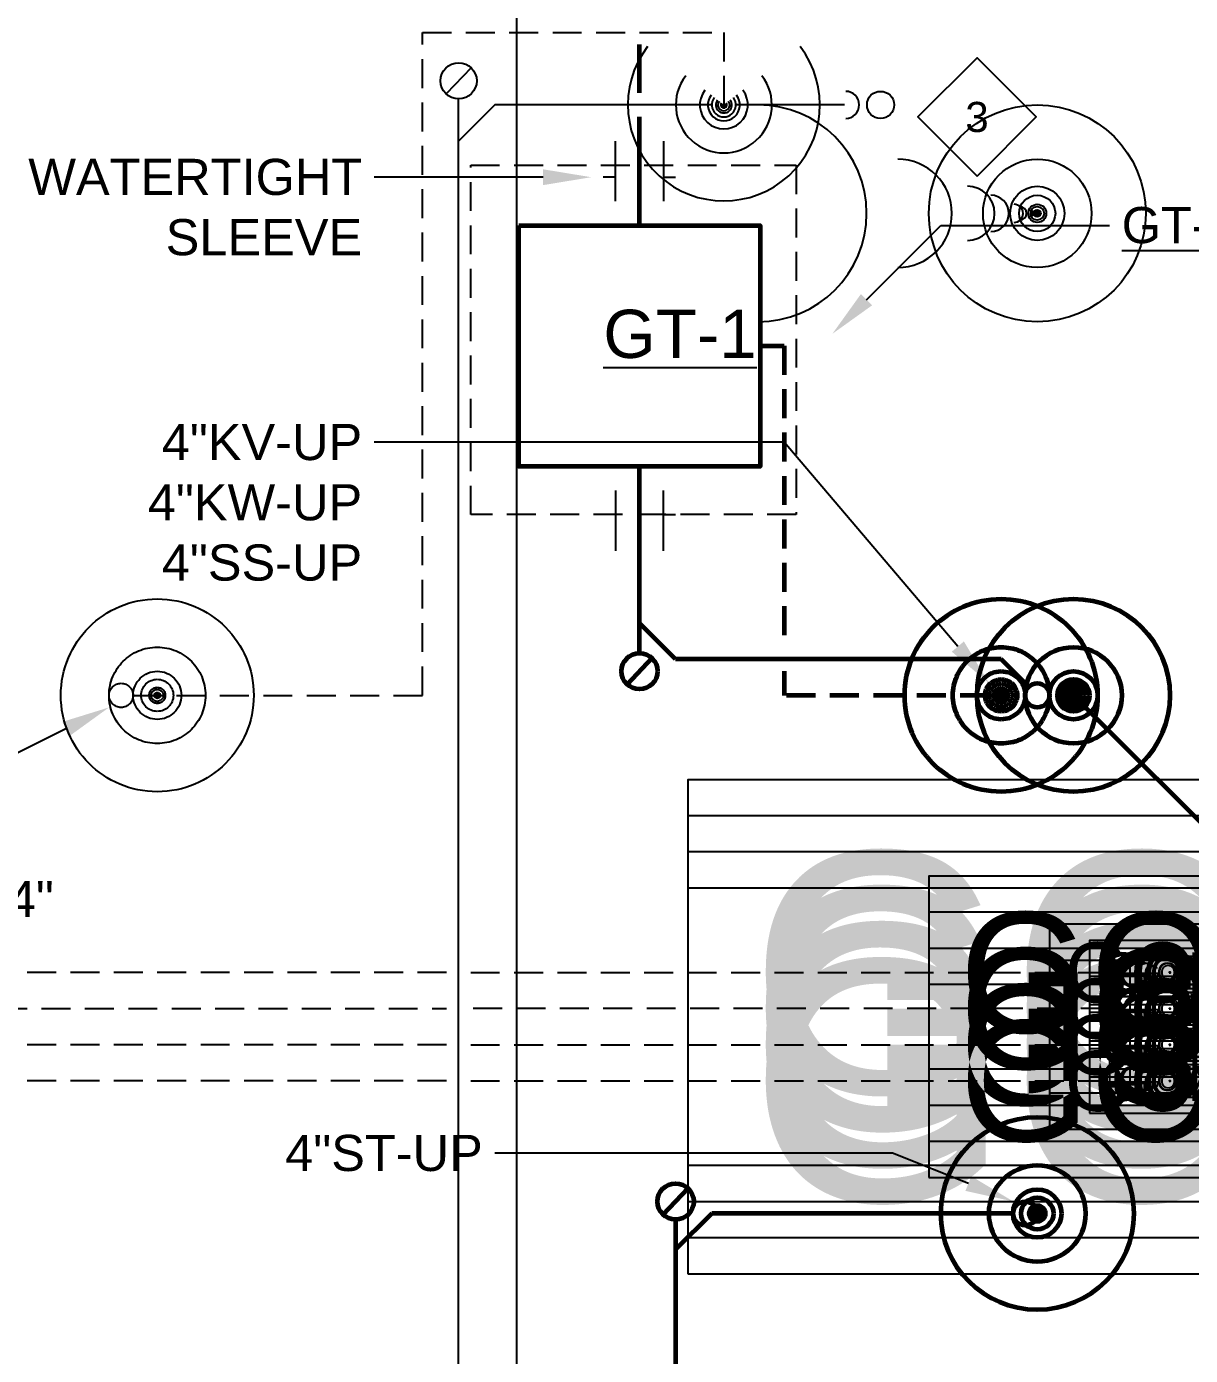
# Model space of a CAD drawing. Extents: x -29500 to 23517, y -2581 to 1886.
# Drawn here: x -1041.5 to -751.9, y 454.8 to 785.7 of the extents above; entities that cross this region are included whole.
import ezdxf
from ezdxf import colors
from ezdxf.entities.mleader import LeaderData, LeaderLine
from ezdxf.enums import TextEntityAlignment as Align
from ezdxf.math import Vec2, Vec3

# ---------------------------------------------------------------- set-up
doc = ezdxf.new("R2010")
doc.units = 0
doc.header["$LTSCALE"] = 36
doc.header["$MEASUREMENT"] = 0
doc.linetypes.add('VENT', pattern=[0.30000000000000004, 0.2, -0.1])
for name, color, linetype in [('G-ANNO-TEXT', 70, 'Continuous'), ('G-ANNO-TEXT @ 96', 70, 'Continuous'), ('P-GD-N', 3, 'Continuous'), ('P-GD-N @ 1 (1)', 3, 'Continuous'), ('P-GD-N @ 1 (2)', 3, 'Continuous'), ('P-GD-N @ 12', 3, 'Continuous'), ('P-GD-N @ 128', 3, 'Continuous'), ('P-GD-N @ 16', 3, 'Continuous'), ('P-GD-N @ 192', 3, 'Continuous'), ('P-GD-N @ 2', 3, 'Continuous'), ('P-GD-N @ 24', 3, 'Continuous'), ('P-GD-N @ 384', 3, 'Continuous'), ('P-GD-N @ 4', 3, 'Continuous'), ('P-GD-N @ 48', 3, 'Continuous'), ('P-GD-N @ 64', 3, 'Continuous'), ('P-GD-N @ 768', 3, 'Continuous'), ('P-GD-N @ 8', 3, 'Continuous'), ('P-GD-N @ 96', 3, 'Continuous'), ('P-GOIV-N', 3, 'VENT'), ('P-GOIV-N @ 1 (1)', 3, 'VENT'), ('P-GOIV-N @ 1 (2)', 3, 'VENT'), ('P-GOIV-N @ 128', 3, 'VENT'), ('P-GOIV-N @ 192', 3, 'VENT'), ('P-GOIV-N @ 384', 3, 'VENT'), ('P-GOIV-N @ 48', 3, 'VENT'), ('P-GOIV-N @ 64', 3, 'VENT'), ('P-GOIV-N @ 768', 3, 'VENT'), ('P-GOIV-N @ 96', 3, 'VENT'), ('P-GV-N', 3, 'VENT'), ('P-GV-N @ 1 (1)', 3, 'VENT'), ('P-GV-N @ 1 (2)', 3, 'VENT'), ('P-GV-N @ 12', 3, 'VENT'), ('P-GV-N @ 128', 3, 'VENT'), ('P-GV-N @ 16', 3, 'VENT'), ('P-GV-N @ 192', 3, 'VENT'), ('P-GV-N @ 2', 3, 'VENT'), ('P-GV-N @ 24', 3, 'VENT'), ('P-GV-N @ 384', 3, 'VENT'), ('P-GV-N @ 4', 3, 'VENT'), ('P-GV-N @ 48', 3, 'VENT'), ('P-GV-N @ 64', 3, 'VENT'), ('P-GV-N @ 768', 3, 'VENT'), ('P-GV-N @ 8', 3, 'VENT'), ('P-GV-N @ 96', 3, 'VENT')]:
    doc.layers.add(name, color=color, linetype=linetype)
for name, color, linetype, lineweight in [('P-KW-N', 1, 'Continuous', 60), ('P-KW-N @ 1 (1)', 1, 'Continuous', 60), ('P-KW-N @ 1 (2)', 1, 'Continuous', 60), ('P-KW-N @ 12', 1, 'Continuous', 60), ('P-KW-N @ 128', 1, 'Continuous', 60), ('P-KW-N @ 16', 1, 'Continuous', 60), ('P-KW-N @ 192', 1, 'Continuous', 60), ('P-KW-N @ 2', 1, 'Continuous', 60), ('P-KW-N @ 24', 1, 'Continuous', 60), ('P-KW-N @ 384', 1, 'Continuous', 60), ('P-KW-N @ 4', 1, 'Continuous', 60), ('P-KW-N @ 48', 1, 'Continuous', 60), ('P-KW-N @ 64', 1, 'Continuous', 60), ('P-KW-N @ 768', 1, 'Continuous', 60), ('P-KW-N @ 8', 1, 'Continuous', 60), ('P-KW-N @ 96', 1, 'Continuous', 60), ('P-SAN-N', 6, 'Continuous', 60), ('P-SAN-N @ 1 (1)', 6, 'Continuous', 60), ('P-SAN-N @ 1 (2)', 6, 'Continuous', 60), ('P-SAN-N @ 12', 6, 'Continuous', 60), ('P-SAN-N @ 128', 6, 'Continuous', 60), ('P-SAN-N @ 16', 6, 'Continuous', 60), ('P-SAN-N @ 192', 6, 'Continuous', 60), ('P-SAN-N @ 2', 6, 'Continuous', 60), ('P-SAN-N @ 24', 6, 'Continuous', 60), ('P-SAN-N @ 384', 6, 'Continuous', 60), ('P-SAN-N @ 4', 6, 'Continuous', 60), ('P-SAN-N @ 48', 6, 'Continuous', 60), ('P-SAN-N @ 64', 6, 'Continuous', 60), ('P-SAN-N @ 768', 6, 'Continuous', 60), ('P-SAN-N @ 8', 6, 'Continuous', 60), ('P-SAN-N @ 96', 6, 'Continuous', 60), ('P-SANV-N', 5, 'VENT', 60), ('P-SANV-N @ 1 (1)', 5, 'VENT', 60), ('P-SANV-N @ 1 (2)', 5, 'VENT', 60), ('P-SANV-N @ 12', 5, 'VENT', 60), ('P-SANV-N @ 128', 5, 'VENT', 60), ('P-SANV-N @ 16', 5, 'VENT', 60), ('P-SANV-N @ 192', 5, 'VENT', 60), ('P-SANV-N @ 2', 5, 'VENT', 60), ('P-SANV-N @ 24', 5, 'VENT', 60), ('P-SANV-N @ 384', 5, 'VENT', 60), ('P-SANV-N @ 4', 5, 'VENT', 60), ('P-SANV-N @ 48', 5, 'VENT', 60), ('P-SANV-N @ 64', 5, 'VENT', 60), ('P-SANV-N @ 768', 5, 'VENT', 60), ('P-SANV-N @ 8', 5, 'VENT', 60), ('P-SANV-N @ 96', 5, 'VENT', 60), ('P-STRM-N', 2, 'Continuous', 60), ('P-STRM-N @ 1 (1)', 2, 'Continuous', 60), ('P-STRM-N @ 1 (2)', 2, 'Continuous', 60), ('P-STRM-N @ 12', 2, 'Continuous', 60), ('P-STRM-N @ 128', 2, 'Continuous', 60), ('P-STRM-N @ 16', 2, 'Continuous', 60), ('P-STRM-N @ 192', 2, 'Continuous', 60), ('P-STRM-N @ 2', 2, 'Continuous', 60), ('P-STRM-N @ 24', 2, 'Continuous', 60), ('P-STRM-N @ 384', 2, 'Continuous', 60), ('P-STRM-N @ 4', 2, 'Continuous', 60), ('P-STRM-N @ 48', 2, 'Continuous', 60), ('P-STRM-N @ 64', 2, 'Continuous', 60), ('P-STRM-N @ 768', 2, 'Continuous', 60), ('P-STRM-N @ 8', 2, 'Continuous', 60), ('P-STRM-N @ 96', 2, 'Continuous', 60)]:
    doc.layers.add(name, color=color, linetype=linetype, lineweight=lineweight)
doc.styles.add('Arial', font='arial.ttf')

# ---------------------------------------------------------------- blocks, each defined once
blk = doc.blocks.new('*U6')
blk.add_circle((0, 0), 0.03125)
blk = doc.blocks.new('*U1230')
at = {"layer": 'P-KW-N @ 1 (1)'}
blk.add_blockref('*U6', (-781.0000000149366, 619.1543754276408), dxfattribs=at)
at = {"layer": 'P-KW-N @ 1 (2)'}
blk.add_blockref('*U6', (-781.0000000149366, 619.1543754276408), dxfattribs=at)
at = {"layer": 'P-KW-N @ 12', "xscale": 12, "yscale": 12, "zscale": 12}
blk.add_blockref('*U6', (-781.0000000149366, 619.1543754276408), dxfattribs=at)
at = {"layer": 'P-KW-N @ 128', "xscale": 128, "yscale": 128, "zscale": 128}
blk.add_blockref('*U6', (-781.0000000149366, 619.1543754276408), dxfattribs=at)
at = {"layer": 'P-KW-N @ 16', "xscale": 16, "yscale": 16, "zscale": 16}
blk.add_blockref('*U6', (-781.0000000149366, 619.1543754276408), dxfattribs=at)
at = {"layer": 'P-KW-N @ 192', "xscale": 192, "yscale": 192, "zscale": 192}
blk.add_blockref('*U6', (-781.0000000149366, 619.1543754276408), dxfattribs=at)
at = {"layer": 'P-KW-N @ 2', "xscale": 2, "yscale": 2, "zscale": 2}
blk.add_blockref('*U6', (-781.0000000149366, 619.1543754276408), dxfattribs=at)
at = {"layer": 'P-KW-N @ 24', "xscale": 24, "yscale": 24, "zscale": 24}
blk.add_blockref('*U6', (-781.0000000149366, 619.1543754276408), dxfattribs=at)
at = {"layer": 'P-KW-N @ 384', "xscale": 384, "yscale": 384, "zscale": 384}
blk.add_blockref('*U6', (-781.0000000149366, 619.1543754276408), dxfattribs=at)
at = {"layer": 'P-KW-N @ 4', "xscale": 4, "yscale": 4, "zscale": 4}
blk.add_blockref('*U6', (-781.0000000149366, 619.1543754276408), dxfattribs=at)
at = {"layer": 'P-KW-N @ 48', "xscale": 48, "yscale": 48, "zscale": 48}
blk.add_blockref('*U6', (-781.0000000149366, 619.1543754276408), dxfattribs=at)
at = {"layer": 'P-KW-N @ 64', "xscale": 64, "yscale": 64, "zscale": 64}
blk.add_blockref('*U6', (-781.0000000149366, 619.1543754276408), dxfattribs=at)
at = {"layer": 'P-KW-N @ 768', "xscale": 768, "yscale": 768, "zscale": 768}
blk.add_blockref('*U6', (-781.0000000149366, 619.1543754276408), dxfattribs=at)
at = {"layer": 'P-KW-N @ 8', "xscale": 8, "yscale": 8, "zscale": 8}
blk.add_blockref('*U6', (-781.0000000149366, 619.1543754276408), dxfattribs=at)
at = {"layer": 'P-KW-N @ 96', "xscale": 96, "yscale": 96, "zscale": 96}
blk.add_blockref('*U6', (-790.0000000149366, 619.1543754276408), dxfattribs=at)
blk = doc.blocks.new('*U1231')
at = {"layer": 'P-SAN-N @ 1 (1)'}
blk.add_blockref('*U6', (-781.0000000149366, 619.1543754276408), dxfattribs=at)
at = {"layer": 'P-SAN-N @ 1 (2)'}
blk.add_blockref('*U6', (-781.0000000149366, 619.1543754276408), dxfattribs=at)
at = {"layer": 'P-SAN-N @ 12', "xscale": 12, "yscale": 12, "zscale": 12}
blk.add_blockref('*U6', (-781.0000000149366, 619.1543754276408), dxfattribs=at)
at = {"layer": 'P-SAN-N @ 128', "xscale": 128, "yscale": 128, "zscale": 128}
blk.add_blockref('*U6', (-781.0000000149366, 619.1543754276408), dxfattribs=at)
at = {"layer": 'P-SAN-N @ 16', "xscale": 16, "yscale": 16, "zscale": 16}
blk.add_blockref('*U6', (-781.0000000149366, 619.1543754276408), dxfattribs=at)
at = {"layer": 'P-SAN-N @ 192', "xscale": 192, "yscale": 192, "zscale": 192}
blk.add_blockref('*U6', (-781.0000000149366, 619.1543754276408), dxfattribs=at)
at = {"layer": 'P-SAN-N @ 2', "xscale": 2, "yscale": 2, "zscale": 2}
blk.add_blockref('*U6', (-781.0000000149366, 619.1543754276408), dxfattribs=at)
at = {"layer": 'P-SAN-N @ 24', "xscale": 24, "yscale": 24, "zscale": 24}
blk.add_blockref('*U6', (-781.0000000149366, 619.1543754276408), dxfattribs=at)
at = {"layer": 'P-SAN-N @ 384', "xscale": 384, "yscale": 384, "zscale": 384}
blk.add_blockref('*U6', (-781.0000000149366, 619.1543754276408), dxfattribs=at)
at = {"layer": 'P-SAN-N @ 4', "xscale": 4, "yscale": 4, "zscale": 4}
blk.add_blockref('*U6', (-781.0000000149366, 619.1543754276408), dxfattribs=at)
at = {"layer": 'P-SAN-N @ 48', "xscale": 48, "yscale": 48, "zscale": 48}
blk.add_blockref('*U6', (-781.0000000149366, 619.1543754276408), dxfattribs=at)
at = {"layer": 'P-SAN-N @ 64', "xscale": 64, "yscale": 64, "zscale": 64}
blk.add_blockref('*U6', (-781.0000000149366, 619.1543754276408), dxfattribs=at)
at = {"layer": 'P-SAN-N @ 768', "xscale": 768, "yscale": 768, "zscale": 768}
blk.add_blockref('*U6', (-781.0000000149366, 619.1543754276408), dxfattribs=at)
at = {"layer": 'P-SAN-N @ 8', "xscale": 8, "yscale": 8, "zscale": 8}
blk.add_blockref('*U6', (-781.0000000149366, 619.1543754276408), dxfattribs=at)
at = {"layer": 'P-SAN-N @ 96', "xscale": 96, "yscale": 96, "zscale": 96}
blk.add_blockref('*U6', (-781.0000000149366, 619.1543754276408), dxfattribs=at)
blk = doc.blocks.new('*U1245')
at = {"layer": 'P-SANV-N @ 1 (1)'}
blk.add_blockref('*U6', (-799.0000000149366, 619.1543754276408), dxfattribs=at)
at = {"layer": 'P-SANV-N @ 1 (2)'}
blk.add_blockref('*U6', (-799.0000000149366, 619.1543754276408), dxfattribs=at)
at = {"layer": 'P-SANV-N @ 12', "xscale": 12, "yscale": 12, "zscale": 12}
blk.add_blockref('*U6', (-799.0000000149366, 619.1543754276408), dxfattribs=at)
at = {"layer": 'P-SANV-N @ 128', "xscale": 128, "yscale": 128, "zscale": 128}
blk.add_blockref('*U6', (-799.0000000149366, 619.1543754276408), dxfattribs=at)
at = {"layer": 'P-SANV-N @ 16', "xscale": 16, "yscale": 16, "zscale": 16}
blk.add_blockref('*U6', (-799.0000000149366, 619.1543754276408), dxfattribs=at)
at = {"layer": 'P-SANV-N @ 192', "xscale": 192, "yscale": 192, "zscale": 192}
blk.add_blockref('*U6', (-799.0000000149366, 619.1543754276408), dxfattribs=at)
at = {"layer": 'P-SANV-N @ 2', "xscale": 2, "yscale": 2, "zscale": 2}
blk.add_blockref('*U6', (-799.0000000149366, 619.1543754276408), dxfattribs=at)
at = {"layer": 'P-SANV-N @ 24', "xscale": 24, "yscale": 24, "zscale": 24}
blk.add_blockref('*U6', (-799.0000000149366, 619.1543754276408), dxfattribs=at)
at = {"layer": 'P-SANV-N @ 384', "xscale": 384, "yscale": 384, "zscale": 384}
blk.add_blockref('*U6', (-799.0000000149366, 619.1543754276408), dxfattribs=at)
at = {"layer": 'P-SANV-N @ 4', "xscale": 4, "yscale": 4, "zscale": 4}
blk.add_blockref('*U6', (-799.0000000149366, 619.1543754276408), dxfattribs=at)
at = {"layer": 'P-SANV-N @ 48', "xscale": 48, "yscale": 48, "zscale": 48}
blk.add_blockref('*U6', (-799.0000000149366, 619.1543754276408), dxfattribs=at)
at = {"layer": 'P-SANV-N @ 64', "xscale": 64, "yscale": 64, "zscale": 64}
blk.add_blockref('*U6', (-799.0000000149366, 619.1543754276408), dxfattribs=at)
at = {"layer": 'P-SANV-N @ 768', "xscale": 768, "yscale": 768, "zscale": 768}
blk.add_blockref('*U6', (-799.0000000149366, 619.1543754276408), dxfattribs=at)
at = {"layer": 'P-SANV-N @ 8', "xscale": 8, "yscale": 8, "zscale": 8}
blk.add_blockref('*U6', (-799.0000000149366, 619.1543754276408), dxfattribs=at)
at = {"layer": 'P-SANV-N @ 96', "xscale": 96, "yscale": 96, "zscale": 96}
blk.add_blockref('*U6', (-799.0000000149366, 619.1543754276408), dxfattribs=at)
blk = doc.blocks.new('*U50')
at = {"layer": 'DEFPOINTS'}
blk.add_lwpolyline([(-0.15625, -0.06249999999999999), (0.15625, -0.0625), (0.15625, 0.0625), (-0.15625, 0.0625)], close=True, dxfattribs=at)
at = {"style": 'Arial'}
blk.add_text('GOIV', height=0.078125, dxfattribs=at).set_placement((-5.158995150240886e-17, 0), align=Align.MIDDLE)
blk = doc.blocks.new('*U1272')
at = {"layer": 'P-GOIV-N @ 1 (1)', "linetype": 'ByBlock', "lineweight": -2}
blk.add_blockref('*U50', (-757.0000000149366, 523.1543754276408), dxfattribs=at)
at = {"layer": 'P-GOIV-N @ 1 (2)', "linetype": 'ByBlock', "lineweight": -2}
blk.add_blockref('*U50', (-757.0000000149366, 523.1543754276408), dxfattribs=at)
at = {"layer": 'P-GOIV-N @ 128', "linetype": 'ByBlock', "lineweight": -2, "xscale": 128, "yscale": 128, "zscale": 128}
blk.add_blockref('*U50', (-757.0000000149366, 523.1543754276408), dxfattribs=at)
at = {"layer": 'P-GOIV-N @ 192', "linetype": 'ByBlock', "lineweight": -2, "xscale": 192, "yscale": 192, "zscale": 192}
blk.add_blockref('*U50', (-757.0000000149366, 523.1543754276408), dxfattribs=at)
at = {"layer": 'P-GOIV-N @ 384', "linetype": 'ByBlock', "lineweight": -2, "xscale": 384, "yscale": 384, "zscale": 384}
blk.add_blockref('*U50', (-757.0000000149366, 523.1543754276408), dxfattribs=at)
at = {"layer": 'P-GOIV-N @ 48', "linetype": 'ByBlock', "lineweight": -2, "xscale": 48, "yscale": 48, "zscale": 48}
blk.add_blockref('*U50', (-757.0000000149366, 523.1543754276408), dxfattribs=at)
at = {"layer": 'P-GOIV-N @ 64', "linetype": 'ByBlock', "lineweight": -2, "xscale": 64, "yscale": 64, "zscale": 64}
blk.add_blockref('*U50', (-757.0000000149366, 523.1543754276408), dxfattribs=at)
at = {"layer": 'P-GOIV-N @ 768', "linetype": 'ByBlock', "lineweight": -2, "xscale": 768, "yscale": 768, "zscale": 768}
blk.add_blockref('*U50', (-757.0000000149366, 523.1543754276408), dxfattribs=at)
at = {"layer": 'P-GOIV-N @ 96', "linetype": 'ByBlock', "lineweight": -2, "xscale": 96, "yscale": 96, "zscale": 96}
blk.add_blockref('*U50', (-757.0000000149366, 523.1543754276408), dxfattribs=at)
blk = doc.blocks.new('*U1273')
at = {"layer": 'P-GOIV-N @ 1 (1)', "linetype": 'ByBlock', "lineweight": -2}
blk.add_blockref('*U50', (-757.0000000149366, 532.1543754276408), dxfattribs=at)
at = {"layer": 'P-GOIV-N @ 1 (2)', "linetype": 'ByBlock', "lineweight": -2}
blk.add_blockref('*U50', (-757.0000000149366, 532.1543754276408), dxfattribs=at)
at = {"layer": 'P-GOIV-N @ 128', "linetype": 'ByBlock', "lineweight": -2, "xscale": 128, "yscale": 128, "zscale": 128}
blk.add_blockref('*U50', (-757.0000000149366, 532.1543754276408), dxfattribs=at)
at = {"layer": 'P-GOIV-N @ 192', "linetype": 'ByBlock', "lineweight": -2, "xscale": 192, "yscale": 192, "zscale": 192}
blk.add_blockref('*U50', (-757.0000000149366, 532.1543754276408), dxfattribs=at)
at = {"layer": 'P-GOIV-N @ 384', "linetype": 'ByBlock', "lineweight": -2, "xscale": 384, "yscale": 384, "zscale": 384}
blk.add_blockref('*U50', (-757.0000000149366, 532.1543754276408), dxfattribs=at)
at = {"layer": 'P-GOIV-N @ 48', "linetype": 'ByBlock', "lineweight": -2, "xscale": 48, "yscale": 48, "zscale": 48}
blk.add_blockref('*U50', (-757.0000000149366, 532.1543754276408), dxfattribs=at)
at = {"layer": 'P-GOIV-N @ 64', "linetype": 'ByBlock', "lineweight": -2, "xscale": 64, "yscale": 64, "zscale": 64}
blk.add_blockref('*U50', (-757.0000000149366, 532.1543754276408), dxfattribs=at)
at = {"layer": 'P-GOIV-N @ 768', "linetype": 'ByBlock', "lineweight": -2, "xscale": 768, "yscale": 768, "zscale": 768}
blk.add_blockref('*U50', (-757.0000000149366, 532.1543754276408), dxfattribs=at)
at = {"layer": 'P-GOIV-N @ 96', "linetype": 'ByBlock', "lineweight": -2, "xscale": 96, "yscale": 96, "zscale": 96}
blk.add_blockref('*U50', (-757.0000000149366, 532.1543754276408), dxfattribs=at)
blk = doc.blocks.new('*U1274')
at = {"layer": 'P-GOIV-N @ 1 (1)', "linetype": 'ByBlock', "lineweight": -2}
blk.add_blockref('*U50', (-757.0000000149366, 541.1543754276408), dxfattribs=at)
at = {"layer": 'P-GOIV-N @ 1 (2)', "linetype": 'ByBlock', "lineweight": -2}
blk.add_blockref('*U50', (-757.0000000149366, 541.1543754276408), dxfattribs=at)
at = {"layer": 'P-GOIV-N @ 128', "linetype": 'ByBlock', "lineweight": -2, "xscale": 128, "yscale": 128, "zscale": 128}
blk.add_blockref('*U50', (-757.0000000149366, 541.1543754276408), dxfattribs=at)
at = {"layer": 'P-GOIV-N @ 192', "linetype": 'ByBlock', "lineweight": -2, "xscale": 192, "yscale": 192, "zscale": 192}
blk.add_blockref('*U50', (-757.0000000149366, 541.1543754276408), dxfattribs=at)
at = {"layer": 'P-GOIV-N @ 384', "linetype": 'ByBlock', "lineweight": -2, "xscale": 384, "yscale": 384, "zscale": 384}
blk.add_blockref('*U50', (-757.0000000149366, 541.1543754276408), dxfattribs=at)
at = {"layer": 'P-GOIV-N @ 48', "linetype": 'ByBlock', "lineweight": -2, "xscale": 48, "yscale": 48, "zscale": 48}
blk.add_blockref('*U50', (-757.0000000149366, 541.1543754276408), dxfattribs=at)
at = {"layer": 'P-GOIV-N @ 64', "linetype": 'ByBlock', "lineweight": -2, "xscale": 64, "yscale": 64, "zscale": 64}
blk.add_blockref('*U50', (-757.0000000149366, 541.1543754276408), dxfattribs=at)
at = {"layer": 'P-GOIV-N @ 768', "linetype": 'ByBlock', "lineweight": -2, "xscale": 768, "yscale": 768, "zscale": 768}
blk.add_blockref('*U50', (-757.0000000149366, 541.1543754276408), dxfattribs=at)
at = {"layer": 'P-GOIV-N @ 96', "linetype": 'ByBlock', "lineweight": -2, "xscale": 96, "yscale": 96, "zscale": 96}
blk.add_blockref('*U50', (-757.0000000149366, 541.1543754276408), dxfattribs=at)
blk = doc.blocks.new('*U1275')
at = {"layer": 'P-GOIV-N @ 1 (1)', "linetype": 'ByBlock', "lineweight": -2}
blk.add_blockref('*U50', (-757.0000000149366, 550.1543754276408), dxfattribs=at)
at = {"layer": 'P-GOIV-N @ 1 (2)', "linetype": 'ByBlock', "lineweight": -2}
blk.add_blockref('*U50', (-757.0000000149366, 550.1543754276408), dxfattribs=at)
at = {"layer": 'P-GOIV-N @ 128', "linetype": 'ByBlock', "lineweight": -2, "xscale": 128, "yscale": 128, "zscale": 128}
blk.add_blockref('*U50', (-757.0000000149366, 550.1543754276408), dxfattribs=at)
at = {"layer": 'P-GOIV-N @ 192', "linetype": 'ByBlock', "lineweight": -2, "xscale": 192, "yscale": 192, "zscale": 192}
blk.add_blockref('*U50', (-757.0000000149366, 550.1543754276408), dxfattribs=at)
at = {"layer": 'P-GOIV-N @ 384', "linetype": 'ByBlock', "lineweight": -2, "xscale": 384, "yscale": 384, "zscale": 384}
blk.add_blockref('*U50', (-757.0000000149366, 550.1543754276408), dxfattribs=at)
at = {"layer": 'P-GOIV-N @ 48', "linetype": 'ByBlock', "lineweight": -2, "xscale": 48, "yscale": 48, "zscale": 48}
blk.add_blockref('*U50', (-757.0000000149366, 550.1543754276408), dxfattribs=at)
at = {"layer": 'P-GOIV-N @ 64', "linetype": 'ByBlock', "lineweight": -2, "xscale": 64, "yscale": 64, "zscale": 64}
blk.add_blockref('*U50', (-757.0000000149366, 550.1543754276408), dxfattribs=at)
at = {"layer": 'P-GOIV-N @ 768', "linetype": 'ByBlock', "lineweight": -2, "xscale": 768, "yscale": 768, "zscale": 768}
blk.add_blockref('*U50', (-757.0000000149366, 550.1543754276408), dxfattribs=at)
at = {"layer": 'P-GOIV-N @ 96', "linetype": 'ByBlock', "lineweight": -2, "xscale": 96, "yscale": 96, "zscale": 96}
blk.add_blockref('*U50', (-757.0000000149366, 550.1543754276408), dxfattribs=at)
blk = doc.blocks.new('*U14')
at = {"linetype": 'Continuous'}
blk.add_circle((0, 0), 0.03515625, dxfattribs=at)
blk.add_arc((0.09046299364832541, 2.556089733746285e-18), 0.03515625, 90, 270, dxfattribs=at)
blk = doc.blocks.new('*U1329')
at = {"layer": 'P-GD-N @ 1 (1)', "rotation": 180}
blk.add_blockref('*U14', (-790.0000000149366, 739.1543754276408), dxfattribs=at)
at = {"layer": 'P-GD-N @ 1 (2)', "rotation": 180}
blk.add_blockref('*U14', (-790.0000000149366, 739.1543754276408), dxfattribs=at)
at = {"layer": 'P-GD-N @ 12', "xscale": 12, "yscale": 12, "zscale": 12, "rotation": 180}
blk.add_blockref('*U14', (-790.0000000149366, 739.1543754276408), dxfattribs=at)
at = {"layer": 'P-GD-N @ 128', "xscale": 128, "yscale": 128, "zscale": 128, "rotation": 180}
blk.add_blockref('*U14', (-790.0000000149366, 739.1543754276408), dxfattribs=at)
at = {"layer": 'P-GD-N @ 16', "xscale": 16, "yscale": 16, "zscale": 16, "rotation": 180}
blk.add_blockref('*U14', (-790.0000000149366, 739.1543754276408), dxfattribs=at)
at = {"layer": 'P-GD-N @ 192', "xscale": 192, "yscale": 192, "zscale": 192, "rotation": 180}
blk.add_blockref('*U14', (-790.0000000149366, 739.1543754276408), dxfattribs=at)
at = {"layer": 'P-GD-N @ 2', "xscale": 2, "yscale": 2, "zscale": 2, "rotation": 180}
blk.add_blockref('*U14', (-790.0000000149366, 739.1543754276408), dxfattribs=at)
at = {"layer": 'P-GD-N @ 24', "xscale": 24, "yscale": 24, "zscale": 24, "rotation": 180}
blk.add_blockref('*U14', (-790.0000000149366, 739.1543754276408), dxfattribs=at)
at = {"layer": 'P-GD-N @ 384', "xscale": 384, "yscale": 384, "zscale": 384, "rotation": 180}
blk.add_blockref('*U14', (-790.0000000149366, 739.1543754276408), dxfattribs=at)
at = {"layer": 'P-GD-N @ 4', "xscale": 4, "yscale": 4, "zscale": 4, "rotation": 180}
blk.add_blockref('*U14', (-790.0000000149366, 739.1543754276408), dxfattribs=at)
at = {"layer": 'P-GD-N @ 48', "xscale": 48, "yscale": 48, "zscale": 48, "rotation": 180}
blk.add_blockref('*U14', (-790.0000000149366, 739.1543754276408), dxfattribs=at)
at = {"layer": 'P-GD-N @ 64', "xscale": 64, "yscale": 64, "zscale": 64, "rotation": 180}
blk.add_blockref('*U14', (-790.0000000149366, 739.1543754276408), dxfattribs=at)
at = {"layer": 'P-GD-N @ 768', "xscale": 768, "yscale": 768, "zscale": 768, "rotation": 180}
blk.add_blockref('*U14', (-790.0000000149366, 739.1543754276408), dxfattribs=at)
at = {"layer": 'P-GD-N @ 8', "xscale": 8, "yscale": 8, "zscale": 8, "rotation": 180}
blk.add_blockref('*U14', (-790.0000000149366, 739.1543754276408), dxfattribs=at)
at = {"layer": 'P-GD-N @ 96', "xscale": 96, "yscale": 96, "zscale": 96, "rotation": 180}
blk.add_blockref('*U14', (-829.0000000149366, 766.1543754276408), dxfattribs=at)
blk = doc.blocks.new('FLOOR CLEAN OUT')
at = {"color": 7, "linetype": 'Continuous'}
blk.add_line((0.03401338458564086, -0.03225453912287832), (-0.03411871718089365, 0.03214309821610531), dxfattribs=at)
at = {"linetype": 'Continuous'}
blk.add_circle((0, 0), 0.046875, dxfattribs=at)
blk = doc.blocks.new('DIAMOND TAG')
blk.add_lwpolyline([(0, -0.1533391834124131), (0.1533391834122995, 0), (0, 0.1533391834122995), (-0.1533391834122995, 0)], close=True)
at = {"style": 'Arial'}
blk.add_attdef('XXX', text='', height=0.078125, dxfattribs=at).set_placement((0, 0), align=Align.MIDDLE)
blk = doc.blocks.new('*U1387')
at = {"layer": 'P-STRM-N @ 1 (1)'}
blk.add_blockref('*U6', (-790.0000000149366, 490.1543754276408), dxfattribs=at)
at = {"layer": 'P-STRM-N @ 1 (2)'}
blk.add_blockref('*U6', (-790.0000000149366, 490.1543754276408), dxfattribs=at)
at = {"layer": 'P-STRM-N @ 12', "xscale": 12, "yscale": 12, "zscale": 12}
blk.add_blockref('*U6', (-790.0000000149366, 490.1543754276408), dxfattribs=at)
at = {"layer": 'P-STRM-N @ 128', "xscale": 128, "yscale": 128, "zscale": 128}
blk.add_blockref('*U6', (-790.0000000149366, 490.1543754276408), dxfattribs=at)
at = {"layer": 'P-STRM-N @ 16', "xscale": 16, "yscale": 16, "zscale": 16}
blk.add_blockref('*U6', (-790.0000000149366, 490.1543754276408), dxfattribs=at)
at = {"layer": 'P-STRM-N @ 192', "xscale": 192, "yscale": 192, "zscale": 192}
blk.add_blockref('*U6', (-790.0000000149366, 490.1543754276408), dxfattribs=at)
at = {"layer": 'P-STRM-N @ 2', "xscale": 2, "yscale": 2, "zscale": 2}
blk.add_blockref('*U6', (-790.0000000149366, 490.1543754276408), dxfattribs=at)
at = {"layer": 'P-STRM-N @ 24', "xscale": 24, "yscale": 24, "zscale": 24}
blk.add_blockref('*U6', (-790.0000000149366, 490.1543754276408), dxfattribs=at)
at = {"layer": 'P-STRM-N @ 384', "xscale": 384, "yscale": 384, "zscale": 384}
blk.add_blockref('*U6', (-790.0000000149366, 490.1543754276408), dxfattribs=at)
at = {"layer": 'P-STRM-N @ 4', "xscale": 4, "yscale": 4, "zscale": 4}
blk.add_blockref('*U6', (-790.0000000149366, 490.1543754276408), dxfattribs=at)
at = {"layer": 'P-STRM-N @ 48', "xscale": 48, "yscale": 48, "zscale": 48}
blk.add_blockref('*U6', (-790.0000000149366, 490.1543754276408), dxfattribs=at)
at = {"layer": 'P-STRM-N @ 64', "xscale": 64, "yscale": 64, "zscale": 64}
blk.add_blockref('*U6', (-790.0000000149366, 490.1543754276408), dxfattribs=at)
at = {"layer": 'P-STRM-N @ 768', "xscale": 768, "yscale": 768, "zscale": 768}
blk.add_blockref('*U6', (-790.0000000149366, 490.1543754276408), dxfattribs=at)
at = {"layer": 'P-STRM-N @ 8', "xscale": 8, "yscale": 8, "zscale": 8}
blk.add_blockref('*U6', (-790.0000000149366, 490.1543754276408), dxfattribs=at)
at = {"layer": 'P-STRM-N @ 96', "xscale": 96, "yscale": 96, "zscale": 96}
blk.add_blockref('*U6', (-793.0000000149366, 490.1543754276408), dxfattribs=at)
blk = doc.blocks.new('*U1417')
at = {"layer": 'P-GV-N @ 1 (1)'}
blk.add_blockref('*U6', (-1009.000000014937, 619.1543754276408), dxfattribs=at)
at = {"layer": 'P-GV-N @ 1 (2)'}
blk.add_blockref('*U6', (-1009.000000014937, 619.1543754276408), dxfattribs=at)
at = {"layer": 'P-GV-N @ 12', "xscale": 12, "yscale": 12, "zscale": 12}
blk.add_blockref('*U6', (-1009.000000014937, 619.1543754276408), dxfattribs=at)
at = {"layer": 'P-GV-N @ 128', "xscale": 128, "yscale": 128, "zscale": 128}
blk.add_blockref('*U6', (-1009.000000014937, 619.1543754276408), dxfattribs=at)
at = {"layer": 'P-GV-N @ 16', "xscale": 16, "yscale": 16, "zscale": 16}
blk.add_blockref('*U6', (-1009.000000014937, 619.1543754276408), dxfattribs=at)
at = {"layer": 'P-GV-N @ 192', "xscale": 192, "yscale": 192, "zscale": 192}
blk.add_blockref('*U6', (-1009.000000014937, 619.1543754276408), dxfattribs=at)
at = {"layer": 'P-GV-N @ 2', "xscale": 2, "yscale": 2, "zscale": 2}
blk.add_blockref('*U6', (-1009.000000014937, 619.1543754276408), dxfattribs=at)
at = {"layer": 'P-GV-N @ 24', "xscale": 24, "yscale": 24, "zscale": 24}
blk.add_blockref('*U6', (-1009.000000014937, 619.1543754276408), dxfattribs=at)
at = {"layer": 'P-GV-N @ 384', "xscale": 384, "yscale": 384, "zscale": 384}
blk.add_blockref('*U6', (-1009.000000014937, 619.1543754276408), dxfattribs=at)
at = {"layer": 'P-GV-N @ 4', "xscale": 4, "yscale": 4, "zscale": 4}
blk.add_blockref('*U6', (-1009.000000014937, 619.1543754276408), dxfattribs=at)
at = {"layer": 'P-GV-N @ 48', "xscale": 48, "yscale": 48, "zscale": 48}
blk.add_blockref('*U6', (-1009.000000014937, 619.1543754276408), dxfattribs=at)
at = {"layer": 'P-GV-N @ 64', "xscale": 64, "yscale": 64, "zscale": 64}
blk.add_blockref('*U6', (-1009.000000014937, 619.1543754276408), dxfattribs=at)
at = {"layer": 'P-GV-N @ 768', "xscale": 768, "yscale": 768, "zscale": 768}
blk.add_blockref('*U6', (-1009.000000014937, 619.1543754276408), dxfattribs=at)
at = {"layer": 'P-GV-N @ 8', "xscale": 8, "yscale": 8, "zscale": 8}
blk.add_blockref('*U6', (-1009.000000014937, 619.1543754276408), dxfattribs=at)
at = {"layer": 'P-GV-N @ 96', "xscale": 96, "yscale": 96, "zscale": 96}
blk.add_blockref('*U6', (-1018.000000014937, 619.1543754276408), dxfattribs=at)
blk = doc.blocks.new('*U41')
at = {"linetype": 'Continuous'}
blk.add_arc((0, 0), 0.03111555437015312, 232.5669694738212, 127.4330305261797, dxfattribs=at)
blk = doc.blocks.new('*U1418')
at = {"layer": 'P-GV-N @ 1 (1)', "rotation": 270}
blk.add_blockref('*U41', (-868.0000000149366, 766.1543754276408), dxfattribs=at)
at = {"layer": 'P-GV-N @ 1 (2)', "rotation": 270}
blk.add_blockref('*U41', (-868.0000000149366, 766.1543754276408), dxfattribs=at)
at = {"layer": 'P-GV-N @ 12', "xscale": 12, "yscale": 12, "zscale": 12, "rotation": 270}
blk.add_blockref('*U41', (-868.0000000149366, 766.1543754276408), dxfattribs=at)
at = {"layer": 'P-GV-N @ 128', "xscale": 128, "yscale": 128, "zscale": 128, "rotation": 270}
blk.add_blockref('*U41', (-868.0000000149366, 766.1543754276408), dxfattribs=at)
at = {"layer": 'P-GV-N @ 16', "xscale": 16, "yscale": 16, "zscale": 16, "rotation": 270}
blk.add_blockref('*U41', (-868.0000000149366, 766.1543754276408), dxfattribs=at)
at = {"layer": 'P-GV-N @ 192', "xscale": 192, "yscale": 192, "zscale": 192, "rotation": 270}
blk.add_blockref('*U41', (-868.0000000149366, 766.1543754276408), dxfattribs=at)
at = {"layer": 'P-GV-N @ 2', "xscale": 2, "yscale": 2, "zscale": 2, "rotation": 270}
blk.add_blockref('*U41', (-868.0000000149366, 766.1543754276408), dxfattribs=at)
at = {"layer": 'P-GV-N @ 24', "xscale": 24, "yscale": 24, "zscale": 24, "rotation": 270}
blk.add_blockref('*U41', (-868.0000000149366, 766.1543754276408), dxfattribs=at)
at = {"layer": 'P-GV-N @ 384', "xscale": 384, "yscale": 384, "zscale": 384, "rotation": 270}
blk.add_blockref('*U41', (-868.0000000149366, 766.1543754276408), dxfattribs=at)
at = {"layer": 'P-GV-N @ 4', "xscale": 4, "yscale": 4, "zscale": 4, "rotation": 270}
blk.add_blockref('*U41', (-868.0000000149366, 766.1543754276408), dxfattribs=at)
at = {"layer": 'P-GV-N @ 48', "xscale": 48, "yscale": 48, "zscale": 48, "rotation": 270}
blk.add_blockref('*U41', (-868.0000000149366, 766.1543754276408), dxfattribs=at)
at = {"layer": 'P-GV-N @ 64', "xscale": 64, "yscale": 64, "zscale": 64, "rotation": 270}
blk.add_blockref('*U41', (-868.0000000149366, 766.1543754276408), dxfattribs=at)
at = {"layer": 'P-GV-N @ 768', "xscale": 768, "yscale": 768, "zscale": 768, "rotation": 270}
blk.add_blockref('*U41', (-868.0000000149366, 766.1543754276408), dxfattribs=at)
at = {"layer": 'P-GV-N @ 8', "xscale": 8, "yscale": 8, "zscale": 8, "rotation": 270}
blk.add_blockref('*U41', (-868.0000000149366, 766.1543754276408), dxfattribs=at)
at = {"layer": 'P-GV-N @ 96', "xscale": 96, "yscale": 96, "zscale": 96, "rotation": 270}
blk.add_blockref('*U41', (-868.0000000149366, 766.1543754276408), dxfattribs=at)

msp = doc.modelspace()

# ---------------------------------------------------------------- linework, layer by layer
at = {"layer": 'DEFPOINTS'}
msp.add_lwpolyline([(-3955.517497732696, -346.485756927555), (-919.5175006041318, -346.485756927555), (-919.5175006041318, 1885.514240961429), (-3955.517497732696, 1885.514240961429)], close=True, dxfattribs=at)
at = {"layer": 'G-ANNO-TEXT'}
for p, q in [((-895.0000000149366, 742.1543754276408), (-895.0000000149366, 757.1543754276408)), ((-883.0000000149366, 757.1543754276408), (-883.0000000149366, 742.1543754276408)), ((-895.0000000149366, 748.1543754276408), (-898.0000000149366, 748.1543754276408)), ((-883.0000000149366, 748.1543754276408), (-880.0000000149366, 748.1543754276408)), ((-895.0000000149366, 670.1543754276408), (-895.0000000149366, 655.1543754276408)), ((-883.0000000149366, 655.1543754276408), (-883.0000000149366, 670.1543754276408)), ((-895.0000000149366, 664.1543754276408), (-898.0000000149366, 664.1543754276408)), ((-883.0000000149366, 664.1543754276408), (-880.0000000149366, 664.1543754276408))]:
    msp.add_line(p, q, dxfattribs=at)
at = {"layer": 'G-ANNO-TEXT', "color": 8, "linetype": 'VENT'}
msp.add_lwpolyline([(-931.0000000149366, 751.1543754276408), (-850.0000000149366, 751.1543754276408), (-850.0000000149366, 664.1543754276408), (-931.0000000149366, 664.1543754276408)], close=True, dxfattribs=at)
at = {"layer": 'P-GD-N'}
for p, q in [((-934.0000000149366, 373.1543754276408), (-934.0000000149366, 767.6543754276408)), ((-925.0000000149366, 766.1543754276408), (-934.0000000149366, 757.1543754276408)), ((-871.0000000149366, 766.1543754276408), (-925.0000000149366, 766.1543754276408)), ((-871.0000000149366, 766.1543754276408), (-925.0000000149366, 766.1543754276408)), ((-838.0000000149366, 766.1543754276408), (-865.0000000149366, 766.1543754276408))]:
    msp.add_line(p, q, dxfattribs=at)
at = {"layer": 'P-GOIV-N'}
for p, q in [((-937.0000000149366, 550.1543754276408), (-1288.000000014937, 550.1543754276408)), ((-931.0000000149366, 550.1543754276408), (-772.0000000149366, 550.1543754276408)), ((-1297.000000014937, 541.1543754276408), (-937.0000000149366, 541.1543754276408)), ((-772.0000000149366, 541.1543754276408), (-931.0000000149366, 541.1543754276408)), ((-937.0000000149366, 532.1543754276408), (-1306.000000014937, 532.1543754276408)), ((-931.0000000149366, 532.1543754276408), (-772.0000000149366, 532.1543754276408)), ((-937.0000000149366, 523.1543754276408), (-1315.000000014937, 523.1543754276408)), ((-931.0000000149366, 523.1543754276408), (-772.0000000149366, 523.1543754276408))]:
    msp.add_line(p, q, dxfattribs=at)
at = {"layer": 'P-GV-N'}
for p, q in [((-943.0000000149366, 619.1543754276408), (-943.0000000149366, 784.1543754276408)), ((-943.0000000149366, 784.1543754276408), (-868.0000000149366, 784.1543754276408)), ((-868.0000000149366, 784.1543754276408), (-868.0000000149366, 766.1543754276408)), ((-1015.000000014937, 619.1543754276408), (-943.0000000149366, 619.1543754276408))]:
    msp.add_line(p, q, dxfattribs=at)
at = {"layer": 'P-KW-N'}
for p, q in [((-889.0000000149366, 629.6543754276408), (-889.0000000149366, 676.1543754276408)), ((-880.0000000149366, 628.1543754276408), (-889.0000000149366, 637.1543754276408)), ((-799.0000000149366, 628.1543754276408), (-880.0000000149366, 628.1543754276408)), ((-793.0000000149366, 622.1543754276408), (-799.0000000149366, 628.1543754276408))]:
    msp.add_line(p, q, dxfattribs=at)
msp.add_lwpolyline([(-919.0000000149366, 736.1543754276408), (-859.0000000149366, 736.1543754276408), (-859.0000000149366, 676.1543754276408), (-919.0000000149366, 676.1543754276408)], close=True, dxfattribs=at)
at = {"layer": 'P-SAN-N'}
for p, q in [((-889.0000000149366, 769.1543754276408), (-889.0000000149366, 781.1543754276408)), ((-889.0000000149366, 736.1543754276408), (-889.0000000149366, 763.1543754276408)), ((-778.0000000149366, 616.1543754276408), (-712.0000000149366, 550.1543754276408))]:
    msp.add_line(p, q, dxfattribs=at)
at = {"layer": 'P-SANV-N'}
for p, q in [((-859.0000000149366, 706.1543754276408), (-853.0000000149366, 706.1543754276408)), ((-853.0000000149366, 706.1543754276408), (-853.0000000149366, 631.1543754276408)), ((-853.0000000149366, 625.1543754276408), (-853.0000000149366, 619.1543754276408)), ((-802.0000000149366, 619.1543754276408), (-853.0000000149366, 619.1543754276408))]:
    msp.add_line(p, q, dxfattribs=at)
at = {"layer": 'P-STRM-N'}
for p, q in [((-871.0000000149366, 490.1543754276408), (-880.0000000149366, 481.1543754276408)), ((-796.0000000149366, 490.1543754276408), (-871.0000000149366, 490.1543754276408)), ((-880.0000000149366, 488.6543754276408), (-880.0000000149366, 346.1543754276408))]:
    msp.add_line(p, q, dxfattribs=at)

# ---------------------------------------------------------------- block references
at = {"layer": 'G-ANNO-TEXT @ 96', "xscale": 96, "yscale": 96, "zscale": 96}
msp.add_blockref('DIAMOND TAG', (-805.0000000149366, 763.1543754276408), dxfattribs=at).add_auto_attribs({'XXX': '3'})
at = {"layer": 'P-GD-N'}
msp.add_blockref('*U1329', (0, 0), dxfattribs=at)
at = {"layer": 'P-GD-N @ 96', "xscale": 96, "yscale": 96, "zscale": 96, "rotation": 90}
msp.add_blockref('FLOOR CLEAN OUT', (-934.0000000149366, 772.1543754276408), dxfattribs=at)
at = {"layer": 'P-GOIV-N'}
for name in ['*U1275', '*U1274', '*U1273', '*U1272']:
    msp.add_blockref(name, (0, 0), dxfattribs=at)
at = {"layer": 'P-GV-N'}
for name in ['*U1418', '*U1417']:
    msp.add_blockref(name, (0, 0), dxfattribs=at)
at = {"layer": 'P-KW-N'}
msp.add_blockref('*U1230', (0, 0), dxfattribs=at)
at = {"layer": 'P-KW-N @ 96', "xscale": 96, "yscale": 96, "zscale": 96, "rotation": 90}
msp.add_blockref('FLOOR CLEAN OUT', (-889.0000000149366, 625.1543754276408), dxfattribs=at)
at = {"layer": 'P-SAN-N'}
msp.add_blockref('*U1231', (0, 0), dxfattribs=at)
at = {"layer": 'P-SANV-N'}
msp.add_blockref('*U1245', (0, 0), dxfattribs=at)
at = {"layer": 'P-STRM-N'}
msp.add_blockref('*U1387', (0, 0), dxfattribs=at)
at = {"layer": 'P-STRM-N @ 96', "xscale": 96, "yscale": 96, "zscale": 96, "rotation": 270}
msp.add_blockref('FLOOR CLEAN OUT', (-880.0000000149366, 493.1543754276408), dxfattribs=at)

# ---------------------------------------------------------------- texts
at = {"layer": 'G-ANNO-TEXT', "insert": (-898.0000000149366, 715.1543754276413), "char_height": 12, "width": 24, "attachment_point": 1, "style": 'Arial'}
msp.add_mtext('{\\LGT-1}', dxfattribs=at)
at = {"layer": 'G-ANNO-TEXT', "insert": (-1046.200000014936, 572.9543754276408), "char_height": 9, "attachment_point": 1, "style": 'Arial'}
msp.add_mtext_dynamic_manual_height_columns('4"', width=73.19999999999982, gutter_width=45, heights=[0], dxfattribs=at)

# ---------------------------------------------------------------- leaders
at = {"layer": 'G-ANNO-TEXT'}
ml = msp.add_multileader_mtext('Standard', dxfattribs=at)
ml.set_content('WATERTIGHT\\PSLEEVE', color=256, style='Arial')
ml.set_leader_properties(color=256, linetype='ByLayer', lineweight=-1)
ml.build(insert=Vec2(0, 0))
ml.multileader.update_dxf_attribs({"has_dogleg": 0, "dogleg_length": 0.125, "arrow_head_size": 12, "scale": 96})
ctx = ml.context
ctx.base_point, ctx.scale, ctx.char_height, ctx.arrow_head_size, ctx.landing_gap_size, ctx.plane_origin = Vec3(-1043.70668487169, 748.1543754276408), 96, 9, 12, 3, Vec3(-901.0000000149366, 748.1543754276408)
ctx.text_align_type = 2
notes = []
notes.append((ctx, [(0, (1, 1, 0), (-943.0000000149366, 748.1543754276408), (-1, 0), 12, [(0, [(-901.0000000149366, 748.1543754276408), (-952.0000000149366, 748.1543754276408)], 0, [])])]))
ctx.mtext.insert, ctx.mtext.alignment, ctx.mtext.flow_direction = Vec3(-958.0000000149366, 752.731114854653), 3, 5
ml = msp.add_multileader_mtext('Standard', dxfattribs=at)
ml.set_content("{\\LGT-1} INSTALL IN WATERPROOF 5'X5'X6' DEEP PIT - {\\LGT-1} SHALL BE PROVIDED WITH EXTENSION TO FINISHED FLOOR WITH HEAVY DUTY H20 LOADING COVER", color=256, style='Arial')
ml.set_leader_properties(color=256, linetype='ByLayer', lineweight=-1)
ml.build(insert=Vec2(0, 0))
ml.multileader.update_dxf_attribs({"has_dogleg": 0, "dogleg_length": 0.125, "arrow_head_size": 12, "scale": 96})
ctx = ml.context
ctx.base_point, ctx.scale, ctx.char_height, ctx.arrow_head_size, ctx.landing_gap_size, ctx.plane_origin = Vec3(-772.0000000149366, 736.1543754276408), 96, 9, 12, 3, Vec3(-841.0000000149366, 709.1543754276408)
notes.append((ctx, [(0, (1, 1, 0), (-784.0000000149366, 736.1543754276408), (1, 0), 12, [(0, [(-841.0000000149366, 709.1543754276408), (-814.0000000149366, 736.1543754276408)], 0, [])])]))
ctx.mtext.insert, ctx.mtext.width, ctx.mtext.flow_direction = Vec3(-769.0000000149366, 740.731114854653), 252.9808748518117, 5
ml = msp.add_multileader_mtext('Standard', dxfattribs=at)
ml.set_content('4"KV-UP\\P4"KW-UP\\P4"SS-UP', color=256, style='Arial')
ml.set_leader_properties(color=256, linetype='ByLayer', lineweight=-1)
ml.build(insert=Vec2(0, 0))
ml.multileader.update_dxf_attribs({"has_dogleg": 0, "dogleg_length": 0.125, "arrow_head_size": 12, "scale": 96})
ctx = ml.context
ctx.base_point, ctx.scale, ctx.char_height, ctx.arrow_head_size, ctx.landing_gap_size, ctx.plane_origin = Vec3(-1013.655525253682, 682.1543754276408), 96, 9, 12, 3, Vec3(-913.0000000149366, 634.1543754276408)
ctx.text_align_type = 2
notes.append((ctx, [(0, (1, 1, 0), (-943.0000000149366, 682.1543754276408), (-1, 0), 12, [(0, [(-802.0000000149366, 622.1543754276408), (-853.0000000149366, 682.1543754276408)], 0, [])])]))
ctx.mtext.insert, ctx.mtext.alignment, ctx.mtext.flow_direction = Vec3(-958.0000000149366, 686.731114854653), 3, 5
ml = msp.add_multileader_mtext('Standard', dxfattribs=at)
ml.set_content('2"GDV-UP', color=256, style='Arial')
ml.set_leader_properties(color=256, linetype='ByLayer', lineweight=-1)
ml.build(insert=Vec2(0, 0))
ml.multileader.update_dxf_attribs({"has_dogleg": 0, "dogleg_length": 0.125, "arrow_head_size": 12, "scale": 96})
ctx = ml.context
ctx.base_point, ctx.scale, ctx.char_height, ctx.arrow_head_size, ctx.landing_gap_size, ctx.plane_origin = Vec3(-1179.439290601567, 604.1543754276408), 96, 9, 12, 3, Vec3(-1021.000000014937, 616.1543754276408)
ctx.text_align_type = 2
notes.append((ctx, [(0, (1, 1, 0), (-1102.000000014937, 604.1543754276408), (-1, 0), 12, [(0, [(-1021.000000014937, 616.1543754276408), (-1045.000000014937, 604.1543754276408)], 0, [])])]))
ctx.mtext.insert, ctx.mtext.alignment, ctx.mtext.flow_direction = Vec3(-1117.000000014937, 608.731114854653), 3, 5
ml = msp.add_multileader_mtext('Standard', dxfattribs=at)
ml.set_content('4"ST-UP', color=256, style='Arial')
ml.set_leader_properties(color=256, linetype='ByLayer', lineweight=-1)
ml.build(insert=Vec2(0, 0))
ml.multileader.update_dxf_attribs({"has_dogleg": 0, "dogleg_length": 0.125, "arrow_head_size": 12, "scale": 96})
ctx = ml.context
ctx.base_point, ctx.scale, ctx.char_height, ctx.arrow_head_size, ctx.landing_gap_size, ctx.plane_origin = Vec3(-979.4686221158917, 505.1543754276408), 96, 9, 12, 3, Vec3(-796.0000000149366, 493.1543754276408)
ctx.text_align_type = 2
notes.append((ctx, [(0, (1, 1, 0), (-913.0000000149366, 505.1543754276408), (-1, 0), 12, [(0, [(-796.0000000149366, 493.1543754276408), (-826.0000000149366, 505.1543754276408)], 0, [])])]))
ctx.mtext.insert, ctx.mtext.alignment, ctx.mtext.flow_direction = Vec3(-928.0000000149366, 509.731114854653), 3, 5
for ctx, leaders in notes:
    for number, flags, end, landing, length, lines in leaders:
        leader = LeaderData()
        leader.index, (leader.has_last_leader_line, leader.has_dogleg_vector, leader.attachment_direction) = number, flags
        leader.last_leader_point, leader.dogleg_vector, leader.dogleg_length = Vec3(end), Vec3(landing), length
        for number, points, colour, breaks in lines:
            line = LeaderLine()
            line.index, line.vertices, line.color, line.breaks = number, Vec3.list(points), colors.encode_raw_color(colour), breaks
            leader.lines.append(line)
        ctx.leaders.append(leader)

doc.saveas('drawing.dxf')
